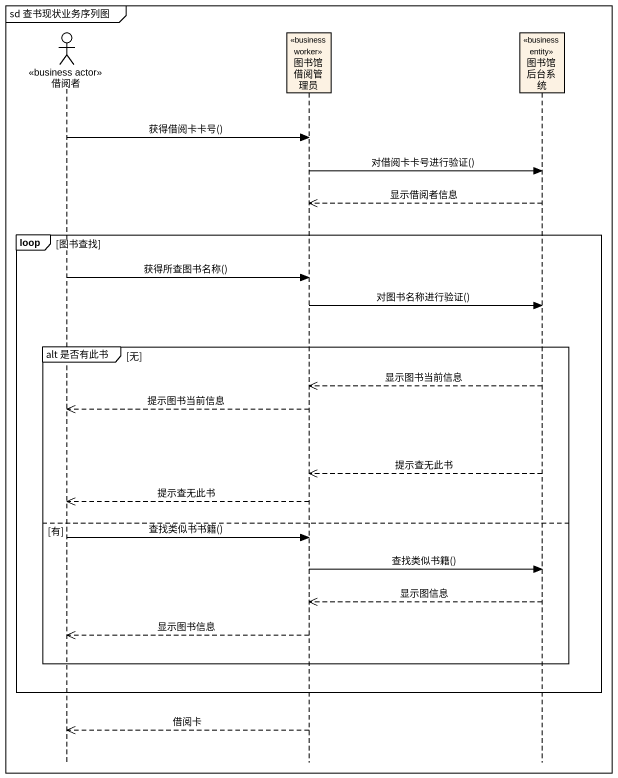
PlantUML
@startuml
mainframe sd 查书现状业务序列图
hide footbox
actor 借阅者 <<business actor>>
participant 图书馆借阅管理员 <<business worker>>
participant 图书馆后台系统 <<business entity>>

借阅者 -> 图书馆借阅管理员 : 获得借阅卡卡号()
图书馆借阅管理员 -> 图书馆后台系统 : 对借阅卡卡号进行验证()
图书馆后台系统 -->> 图书馆借阅管理员 : 显示借阅者信息
loop 图书查找
  借阅者 -> 图书馆借阅管理员 : 获得所查图书名称()
  图书馆借阅管理员 -> 图书馆后台系统 : 对图书名称进行验证()
  group alt 是否有此书 [无]
    图书馆后台系统 -->> 图书馆借阅管理员 : 显示图书当前信息
    图书馆借阅管理员 -->> 借阅者 : 提示图书当前信息
    图书馆后台系统 -->> 图书馆借阅管理员 : 提示查无此书
    图书馆借阅管理员 -->> 借阅者 : 提示查无此书
  else 有
    借阅者 -> 图书馆借阅管理员 : 查找类似书书籍()
    图书馆借阅管理员 -> 图书馆后台系统 : 查找类似书籍()
    图书馆后台系统 -->> 图书馆借阅管理员 : 显示图信息
    图书馆借阅管理员 -->> 借阅者 : 显示图书信息
  end
end
图书馆借阅管理员 -->> 借阅者 : 借阅卡
@enduml
